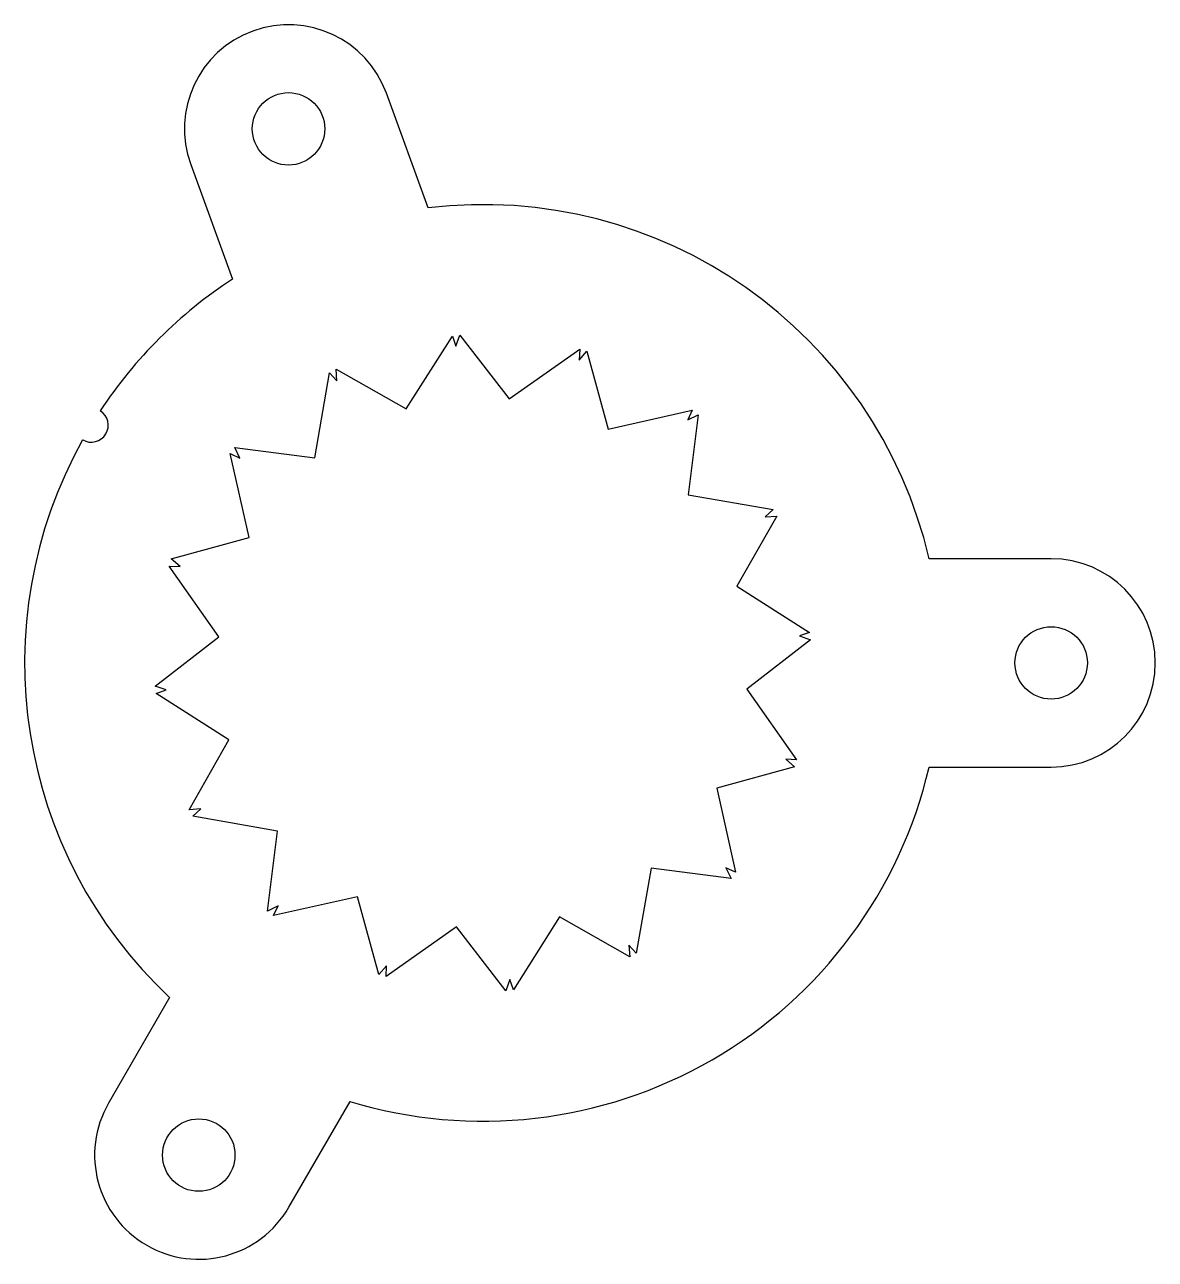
# Model space of a CAD drawing. Header units: millimetres. Extents: x -40 to 59, y -53 to 56.
import ezdxf

# ---------------------------------------------------------------- set-up
doc = ezdxf.new("R2010")
doc.units = ezdxf.units.MM

msp = doc.modelspace()

# ---------------------------------------------------------------- linework, layer by layer
for p, q in [((-4.84, 40.19), (-8.52, 50.32)), ((-25.81, 44.03), (-22.13, 33.89)), ((-6.78, 22.43), (-2.7, 28.86)), ((-2.7, 28.86), (-2.38, 27.97)), ((-2.38, 27.97), (-2.04, 28.95)), ((-2.04, 28.95), (2.32, 23.32)), ((2.32, 23.32), (8.55, 27.7)), ((8.55, 27.7), (8.51, 26.75)), ((8.51, 26.75), (9.19, 27.53)), ((9.19, 27.53), (11.07, 20.66)), ((-14.85, 18.13), (-13.54, 25.63)), ((-13.54, 25.63), (-12.9, 24.93)), ((-12.97, 25.96), (-6.78, 22.43)), ((-12.9, 24.93), (-12.97, 25.96)), ((11.07, 20.66), (18.49, 22.32)), ((18.49, 22.32), (18.1, 21.46)), ((18.1, 21.46), (19.03, 21.92)), ((19.03, 21.92), (18.13, 14.85)), ((-21.92, 19.03), (-14.85, 18.13)), ((-21.46, 18.1), (-21.92, 19.03)), ((-22.32, 18.49), (-21.46, 18.1)), ((-20.66, 11.07), (-22.32, 18.49)), ((18.13, 14.85), (25.63, 13.54)), ((25.63, 13.54), (24.93, 12.9)), ((25.96, 12.97), (22.43, 6.78)), ((24.93, 12.9), (25.96, 12.97)), ((-27.53, 9.19), (-20.66, 11.07)), ((-26.75, 8.51), (-27.53, 9.19)), ((50.2, 9.2), (39.42, 9.2)), ((-27.7, 8.55), (-26.75, 8.51)), ((-23.32, 2.32), (-27.7, 8.55)), ((22.43, 6.78), (28.86, 2.7)), ((-28.95, -2.04), (-23.32, 2.32)), ((28.86, 2.7), (27.97, 2.38)), ((27.97, 2.38), (28.95, 2.04)), ((28.95, 2.04), (23.32, -2.32)), ((-27.97, -2.38), (-28.95, -2.04)), ((-28.86, -2.7), (-27.97, -2.38)), ((-22.43, -6.78), (-28.86, -2.7)), ((23.32, -2.32), (27.7, -8.55)), ((-25.96, -12.97), (-22.43, -6.78)), ((26.75, -8.51), (27.53, -9.19)), ((27.7, -8.55), (26.75, -8.51)), ((27.53, -9.19), (20.66, -11.07)), ((39.42, -9.2), (50.2, -9.2)), ((20.66, -11.07), (22.32, -18.49)), ((-24.93, -12.9), (-25.96, -12.97)), ((-25.63, -13.54), (-24.93, -12.9)), ((-18.13, -14.85), (-25.63, -13.54)), ((-19.03, -21.92), (-18.13, -14.85)), ((14.85, -18.13), (13.54, -25.63)), ((21.92, -19.03), (14.85, -18.13)), ((21.46, -18.1), (21.92, -19.03)), ((22.32, -18.49), (21.46, -18.1)), ((-11.07, -20.66), (-18.49, -22.32)), ((-9.19, -27.53), (-11.07, -20.66)), ((-18.1, -21.46), (-19.03, -21.92)), ((-18.49, -22.32), (-18.1, -21.46)), ((6.78, -22.43), (2.7, -28.86)), ((12.97, -25.96), (6.78, -22.43)), ((-2.32, -23.32), (-8.55, -27.7)), ((2.04, -28.95), (-2.32, -23.32)), ((12.9, -24.93), (12.97, -25.96)), ((13.54, -25.63), (12.9, -24.93)), ((-8.51, -26.75), (-9.19, -27.53)), ((-8.55, -27.7), (-8.51, -26.75)), ((2.38, -27.97), (2.04, -28.95)), ((2.7, -28.86), (2.38, -27.97)), ((-27.68, -29.54), (-33.07, -38.87)), ((-17.13, -48.07), (-11.74, -38.74))]:
    msp.add_line(p, q)
for centre in [(-17.17, 47.17), (50.2, 0), (-25.1, -43.47)]:
    msp.add_circle(centre, 3.2)
for centre, radius, start, end in [((-17.17, 47.17), 9.2, 20, 200), ((0, 0), 40.48, 13.1374, 96.8626), ((0, 0), 40.48, 123.1374, 146.6266), ((-34.6, 21), 1.5, 239.8117, 417.6883), ((0, 0), 40.48, 150.8734, 226.8626), ((50.2, 0), 9.2, -90, 90), ((0, 0), 40.48, 253.1374, 346.8626), ((-25.1, -43.47), 9.2, 150, 330)]:
    msp.add_arc(centre, radius, start, end)

doc.saveas('drawing.dxf')
